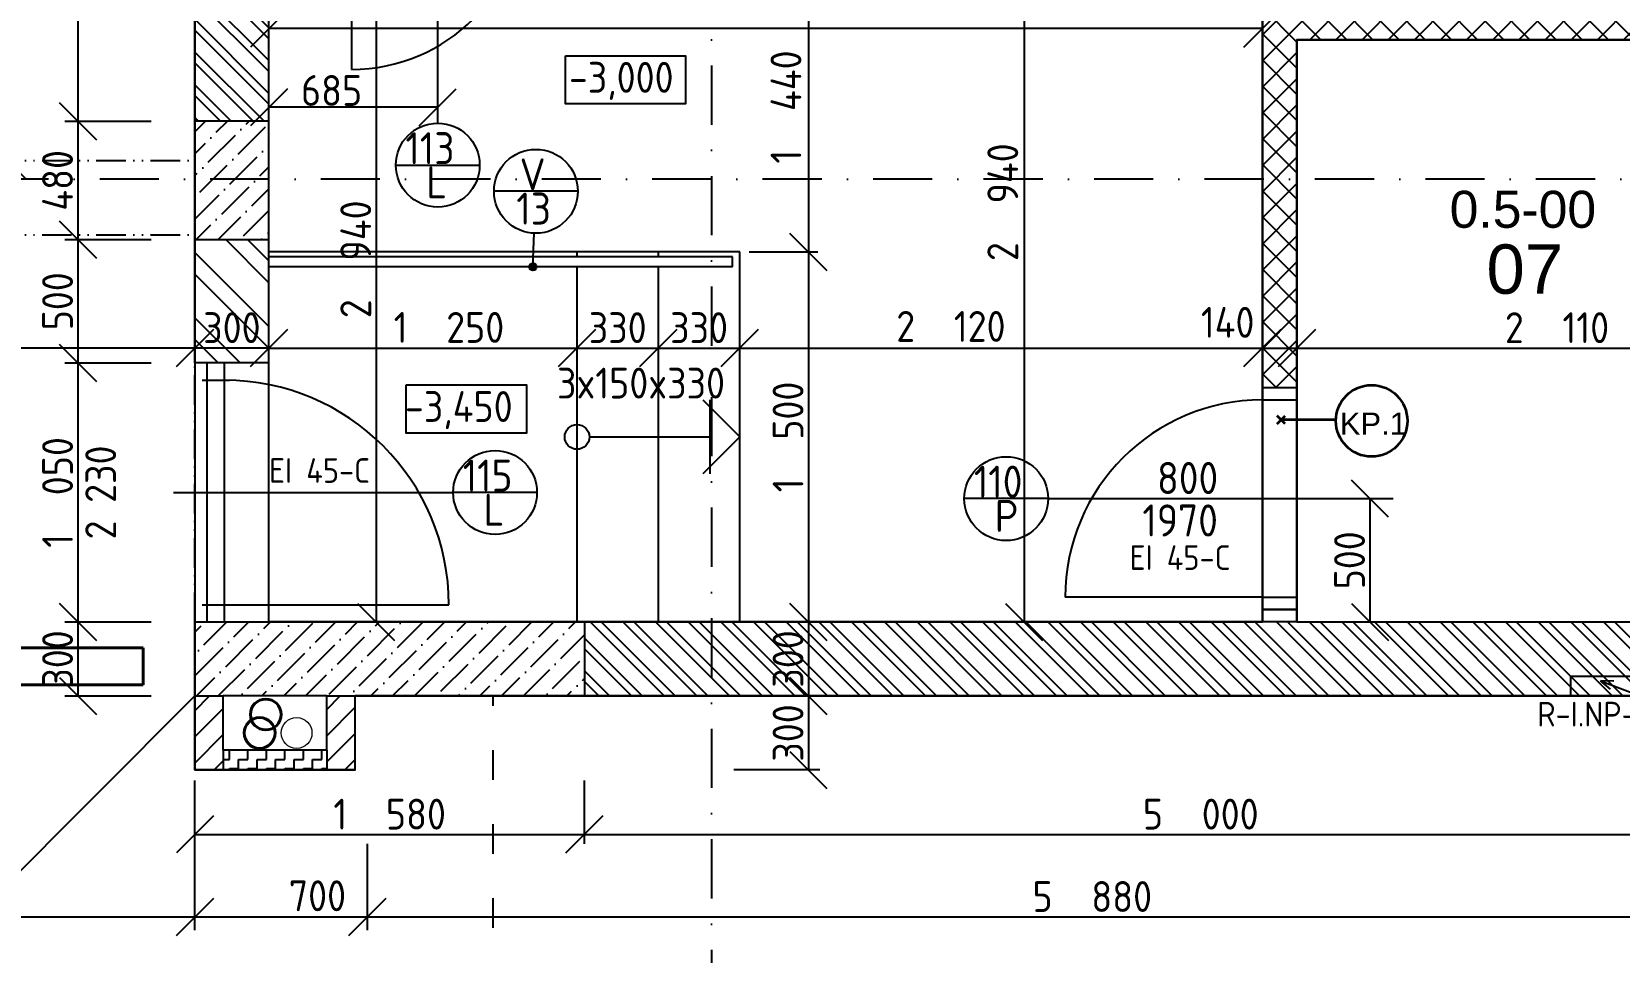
# Model space of a CAD drawing. Extents: x 4511820 to 5180432, y -1526536 to -944957.
# Drawn here: x 5148661 to 5155100, y -1380557 to -1376826 of the extents above; entities that cross this region are included whole.
import ezdxf

# ---------------------------------------------------------------- set-up
doc = ezdxf.new("R2010")
doc.units = 0
doc.header["$MEASUREMENT"] = 0
for name, pattern in [('ACAD_ISO03W100', [30, 12, -18]), ('ACAD_ISO12W100', [22, 12, -3, 0.5, -3, 0.5, -3]), ('BODKOCIARKOVANA_3', [5.6, 3, -1.3, 0, -1.3])]:
    doc.linetypes.add(name, pattern=pattern)
doc.layers.get('0').update_dxf_attribs({"linetype": 'CONTINUOUS'})
doc.layers.get('Defpoints').update_dxf_attribs({"color": 61, "linetype": 'CONTINUOUS'})
for name, color, linetype in [('DVERE', 45, 'CONTINUOUS'), ('KÓTY', 4, 'CONTINUOUS'), ('MÚRY', 1, 'CONTINUOUS'), ('OKNÁ', 143, 'CONTINUOUS'), ('osi', 253, 'CONTINUOUS'), ('Plochy', 41, 'CONTINUOUS'), ('POPIS', 7, 'CONTINUOUS'), ('POZEMOK', 7, 'CONTINUOUS'), ('TENKÁ', 7, 'CONTINUOUS'), ('ZZ-elektro', 221, 'CONTINUOUS'), ('ŠRAFY', 82, 'CONTINUOUS')]:
    doc.layers.add(name, color=color, linetype=linetype)
for name, color, linetype, lineweight in [('preklady', 74, 'CONTINUOUS', 35), ('zz-kanal-daždová', 136, 'CONTINUOUS', 40), ('zz-kanal-splaskova', 37, 'CONTINUOUS', 18)]:
    doc.layers.add(name, color=color, linetype=linetype, lineweight=lineweight)
doc.styles.add('ARIAL', font='arial.ttf')
doc.styles.add('STYLE1', font='isocp.shx')
doc.dimstyles.new('STANDARD-50', dxfattribs={"dimtxt": 125, "dimasz": 150, "dimexe": 10, "dimexo": 200, "dimgap": 20, "dimtad": 1, "dimdsep": 46, "dimlunit": 6, "dimtxsty": 'STYLE1', "dimblk1": 'OBLIQUE', "dimblk2": 'OBLIQUE', "dimsah": 1, "dimcen": 2.5, "dimse1": 1, "dimse2": 1, "dimadec": 0, "dimazin": 0, "dimtfac": 1, "dimtmove": 1, "dimatfit": 3, "dimldrblk": 'OBLIQUE', "dimfxl": 1, "dimtolj": 1, "dimtzin": 0, "dimarcsym": 0})
pattern_1 = [(45, (584112, 0), (-53.0330086, 53.0330086), [])]

# ---------------------------------------------------------------- blocks, each defined once
blk = doc.blocks.new('_OBLIQUE')
at = {"color": 0, "linetype": 'ByBlock'}
blk.add_line((-0.5, -0.5), (0.5, 0.5), dxfattribs=at)
blk = doc.blocks.new('*D21294')
at = {"layer": 'Defpoints', "color": 0}
for p in [(5154182.7, -1378718), (5154057.2, -1379218), (5154088.5, -1379218)]:
    blk.add_point(p, dxfattribs=at)
at = {"layer": 'KÓTY', "color": 0, "lineweight": -2}
blk.add_line((5154088.5, -1378718), (5154088.5, -1379218), dxfattribs=at)
at = {"layer": 'KÓTY', "color": 0, "linetype": 'ByBlock', "lineweight": -2, "xscale": 150, "yscale": 150, "zscale": 150}
for p, rotation in [((5154088.5, -1378718), 90), ((5154088.5, -1379218), 270)]:
    blk.add_blockref('_OBLIQUE', p, dxfattribs=dict(at, rotation=rotation))
at = {"layer": 'KÓTY', "color": 0, "insert": (5154006, -1378968), "char_height": 125, "attachment_point": 5, "rotation": 90, "style": 'STYLE1'}
blk.add_mtext('\\A1;500', dxfattribs=at)
blk = doc.blocks.new('*D21300')
at = {"layer": 'Defpoints', "color": 0}
for p in [(5149622.5, -1376278), (5149622.5, -1379218), (5150057.5, -1379218)]:
    blk.add_point(p, dxfattribs=at)
at = {"layer": 'KÓTY', "color": 0, "lineweight": -2}
blk.add_line((5150057.5, -1376278), (5150057.5, -1379218), dxfattribs=at)
at = {"layer": 'KÓTY', "color": 0, "linetype": 'ByBlock', "lineweight": -2, "xscale": 150, "yscale": 150, "zscale": 150}
for p, rotation in [((5150057.5, -1376278), 90), ((5150057.5, -1379218), 270)]:
    blk.add_blockref('_OBLIQUE', p, dxfattribs=dict(at, rotation=rotation))
at = {"layer": 'KÓTY', "color": 0, "insert": (5149975, -1377748), "char_height": 125, "attachment_point": 5, "rotation": 90, "style": 'STYLE1'}
blk.add_mtext('\\A1;2ﾠ940', dxfattribs=at)
blk = doc.blocks.new('*D21301')
at = {"layer": 'Defpoints', "color": 0}
for p in [(5149622.5, -1376884.3), (5150307.5, -1376884.3), (5149622.5, -1377131.5)]:
    blk.add_point(p, dxfattribs=at)
at = {"layer": 'KÓTY', "color": 0, "lineweight": -2}
blk.add_line((5150307.5, -1377131.5), (5149622.5, -1377131.5), dxfattribs=at)
at = {"layer": 'KÓTY', "color": 0, "linetype": 'ByBlock', "lineweight": -2, "xscale": 150, "yscale": 150, "zscale": 150, "rotation": 180}
blk.add_blockref('_OBLIQUE', (5149622.5, -1377131.5), dxfattribs=at)
at = {"layer": 'KÓTY', "color": 0, "linetype": 'ByBlock', "lineweight": -2, "xscale": 150, "yscale": 150, "zscale": 150}
blk.add_blockref('_OBLIQUE', (5150307.5, -1377131.5), dxfattribs=at)
at = {"layer": 'KÓTY', "color": 0, "insert": (5149877, -1377063.5), "char_height": 125, "attachment_point": 5, "style": 'STYLE1'}
blk.add_mtext('\\A1;685', dxfattribs=at)
blk = doc.blocks.new('*D21306')
at = {"layer": 'Defpoints', "color": 0}
for p in [(5152122.5, -1376278), (5152122.5, -1379218), (5152686, -1379218)]:
    blk.add_point(p, dxfattribs=at)
at = {"layer": 'KÓTY', "color": 0, "lineweight": -2}
blk.add_line((5152686, -1376278), (5152686, -1379218), dxfattribs=at)
at = {"layer": 'KÓTY', "color": 0, "linetype": 'ByBlock', "lineweight": -2, "xscale": 150, "yscale": 150, "zscale": 150}
for p, rotation in [((5152686, -1376278), 90), ((5152686, -1379218), 270)]:
    blk.add_blockref('_OBLIQUE', p, dxfattribs=dict(at, rotation=rotation))
at = {"layer": 'KÓTY', "color": 0, "insert": (5152599.5, -1377516.5), "char_height": 125, "attachment_point": 5, "rotation": 90, "style": 'STYLE1'}
blk.add_mtext('\\A1;2ﾠ940', dxfattribs=at)
blk = doc.blocks.new('*D21308')
at = {"layer": 'Defpoints', "color": 0}
for p in [(5152667.5, -1376278), (5151811, -1377718), (5152667.5, -1377718)]:
    blk.add_point(p, dxfattribs=at)
at = {"layer": 'KÓTY', "color": 0, "lineweight": -2}
blk.add_line((5151811, -1376278), (5151811, -1377718), dxfattribs=at)
at = {"layer": 'KÓTY', "color": 0, "linetype": 'ByBlock', "lineweight": -2, "xscale": 150, "yscale": 150, "zscale": 150}
for p, rotation in [((5151811, -1376278), 90), ((5151811, -1377718), 270)]:
    blk.add_blockref('_OBLIQUE', p, dxfattribs=dict(at, rotation=rotation))
at = {"layer": 'KÓTY', "color": 0, "insert": (5151720, -1377130.5), "char_height": 125, "attachment_point": 5, "rotation": 90, "style": 'STYLE1'}
blk.add_mtext('\\A1;1ﾠ440', dxfattribs=at)
blk = doc.blocks.new('*D21347')
at = {"layer": 'Defpoints', "color": 0}
for p in [(5148563.1, -1372808), (5149469.1, -1372808), (5149619.1, -1377348)]:
    blk.add_point(p, dxfattribs=at)
at = {"layer": 'KÓTY', "color": 0, "lineweight": -2}
blk.add_line((5148563.1, -1377348), (5148563.1, -1372808), dxfattribs=at)
at = {"layer": 'KÓTY', "color": 0, "linetype": 'ByBlock', "lineweight": -2, "xscale": 150, "yscale": 150, "zscale": 150}
for p, rotation in [((5148563.1, -1372808), 90), ((5148563.1, -1377348), 270)]:
    blk.add_blockref('_OBLIQUE', p, dxfattribs=dict(at, rotation=rotation))
at = {"layer": 'KÓTY', "color": 0, "insert": (5148480.6, -1375078), "char_height": 125, "attachment_point": 5, "rotation": 90, "style": 'STYLE1'}
blk.add_mtext('\\A1;4ﾠ540', dxfattribs=at)
blk = doc.blocks.new('*D21348')
at = {"layer": 'Defpoints', "color": 0}
for p in [(5149622.5, -1376812.5), (5149622.5, -1376812.5), (5153652.5, -1376812.5)]:
    blk.add_point(p, dxfattribs=at)
at = {"layer": 'KÓTY', "color": 0, "lineweight": -2}
blk.add_line((5153652.5, -1376812.5), (5149622.5, -1376812.5), dxfattribs=at)
at = {"layer": 'KÓTY', "color": 0, "linetype": 'ByBlock', "lineweight": -2, "xscale": 150, "yscale": 150, "zscale": 150, "rotation": 180}
blk.add_blockref('_OBLIQUE', (5149622.5, -1376812.5), dxfattribs=at)
at = {"layer": 'KÓTY', "color": 0, "linetype": 'ByBlock', "lineweight": -2, "xscale": 150, "yscale": 150, "zscale": 150}
blk.add_blockref('_OBLIQUE', (5153652.5, -1376812.5), dxfattribs=at)
at = {"layer": 'KÓTY', "color": 0, "insert": (5152133, -1376717.5), "char_height": 125, "attachment_point": 5, "style": 'STYLE1'}
blk.add_mtext('\\A1;4ﾠ030', dxfattribs=at)
blk = doc.blocks.new('*D21349')
at = {"layer": 'Defpoints', "color": 0}
for p in [(5153792.5, -1378107.5), (5153652.5, -1378254.5), (5153792.5, -1378254.5)]:
    blk.add_point(p, dxfattribs=at)
at = {"layer": 'KÓTY', "color": 0, "lineweight": -2}
blk.add_line((5153652.5, -1378107.5), (5153792.5, -1378107.5), dxfattribs=at)
at = {"layer": 'KÓTY', "color": 0, "linetype": 'ByBlock', "lineweight": -2, "xscale": 150, "yscale": 150, "zscale": 150, "rotation": 180}
blk.add_blockref('_OBLIQUE', (5153652.5, -1378107.5), dxfattribs=at)
at = {"layer": 'KÓTY', "color": 0, "linetype": 'ByBlock', "lineweight": -2, "xscale": 150, "yscale": 150, "zscale": 150}
blk.add_blockref('_OBLIQUE', (5153792.5, -1378107.5), dxfattribs=at)
at = {"layer": 'KÓTY', "color": 0, "insert": (5153511.5, -1378003.5), "char_height": 125, "attachment_point": 5, "style": 'STYLE1'}
blk.add_mtext('\\A1;140', dxfattribs=at)
blk = doc.blocks.new('*D21350')
at = {"layer": 'Defpoints', "color": 0}
for p in [(5153792.5, -1378107.5), (5155902.5, -1378107.5), (5155902.5, -1378107.5)]:
    blk.add_point(p, dxfattribs=at)
at = {"layer": 'KÓTY', "color": 0, "lineweight": -2}
blk.add_line((5153792.5, -1378107.5), (5155902.5, -1378107.5), dxfattribs=at)
at = {"layer": 'KÓTY', "color": 0, "linetype": 'ByBlock', "lineweight": -2, "xscale": 150, "yscale": 150, "zscale": 150, "rotation": 180}
blk.add_blockref('_OBLIQUE', (5153792.5, -1378107.5), dxfattribs=at)
at = {"layer": 'KÓTY', "color": 0, "linetype": 'ByBlock', "lineweight": -2, "xscale": 150, "yscale": 150, "zscale": 150}
blk.add_blockref('_OBLIQUE', (5155902.5, -1378107.5), dxfattribs=at)
at = {"layer": 'KÓTY', "color": 0, "insert": (5154847.5, -1378025), "char_height": 125, "attachment_point": 5, "style": 'STYLE1'}
blk.add_mtext('\\A1;2ﾠ110', dxfattribs=at)
blk = doc.blocks.new('*D21351')
at = {"layer": 'Defpoints', "color": 0}
for p in [(5149322.5, -1377718), (5149622.5, -1377718), (5149322.5, -1378107.5)]:
    blk.add_point(p, dxfattribs=at)
at = {"layer": 'KÓTY', "color": 0, "lineweight": -2}
blk.add_line((5149622.5, -1378107.5), (5149322.5, -1378107.5), dxfattribs=at)
at = {"layer": 'KÓTY', "color": 0, "linetype": 'ByBlock', "lineweight": -2, "xscale": 150, "yscale": 150, "zscale": 150, "rotation": 180}
blk.add_blockref('_OBLIQUE', (5149322.5, -1378107.5), dxfattribs=at)
at = {"layer": 'KÓTY', "color": 0, "linetype": 'ByBlock', "lineweight": -2, "xscale": 150, "yscale": 150, "zscale": 150}
blk.add_blockref('_OBLIQUE', (5149622.5, -1378107.5), dxfattribs=at)
at = {"layer": 'KÓTY', "color": 0, "insert": (5149472.5, -1378025), "char_height": 125, "attachment_point": 5, "style": 'STYLE1'}
blk.add_mtext('\\A1;300', dxfattribs=at)
blk = doc.blocks.new('*D21352')
at = {"layer": 'Defpoints', "color": 0}
for p in [(5147382.5, -1377648), (5149322.5, -1377648), (5147382.5, -1378107.5)]:
    blk.add_point(p, dxfattribs=at)
at = {"layer": 'KÓTY', "color": 0, "lineweight": -2}
blk.add_line((5149322.5, -1378107.5), (5147382.5, -1378107.5), dxfattribs=at)
at = {"layer": 'KÓTY', "color": 0, "linetype": 'ByBlock', "lineweight": -2, "xscale": 150, "yscale": 150, "zscale": 150, "rotation": 180}
blk.add_blockref('_OBLIQUE', (5147382.5, -1378107.5), dxfattribs=at)
at = {"layer": 'KÓTY', "color": 0, "linetype": 'ByBlock', "lineweight": -2, "xscale": 150, "yscale": 150, "zscale": 150}
blk.add_blockref('_OBLIQUE', (5149322.5, -1378107.5), dxfattribs=at)
at = {"layer": 'KÓTY', "color": 0, "insert": (5148352.5, -1378025), "char_height": 125, "attachment_point": 5, "style": 'STYLE1'}
blk.add_mtext('\\A1;1ﾠ940', dxfattribs=at)
blk = doc.blocks.new('*D21368')
at = {"layer": 'Defpoints', "color": 0}
for p in [(5150767.5, -1379518), (5150767.5, -1379818), (5151811, -1379818)]:
    blk.add_point(p, dxfattribs=at)
at = {"layer": 'KÓTY', "color": 0, "lineweight": -2}
blk.add_line((5151811, -1379518), (5151811, -1379818), dxfattribs=at)
at = {"layer": 'KÓTY', "color": 0, "linetype": 'ByBlock', "lineweight": -2, "xscale": 150, "yscale": 150, "zscale": 150}
for p, rotation in [((5151811, -1379518), 90), ((5151811, -1379818), 270)]:
    blk.add_blockref('_OBLIQUE', p, dxfattribs=dict(at, rotation=rotation))
at = {"layer": 'KÓTY', "color": 0, "insert": (5151728.5, -1379668), "char_height": 125, "attachment_point": 5, "rotation": 90, "style": 'STYLE1'}
blk.add_mtext('\\A1;300', dxfattribs=at)
blk = doc.blocks.new('*D21369')
at = {"layer": 'Defpoints', "color": 0}
for p in [(5151804.5, -1377718), (5151811, -1379218), (5151811, -1379218)]:
    blk.add_point(p, dxfattribs=at)
at = {"layer": 'KÓTY', "color": 0, "lineweight": -2}
blk.add_line((5151811, -1377718), (5151811, -1379218), dxfattribs=at)
at = {"layer": 'KÓTY', "color": 0, "linetype": 'ByBlock', "lineweight": -2, "xscale": 150, "yscale": 150, "zscale": 150}
for p, rotation in [((5151811, -1377718), 90), ((5151811, -1379218), 270)]:
    blk.add_blockref('_OBLIQUE', p, dxfattribs=dict(at, rotation=rotation))
at = {"layer": 'KÓTY', "color": 0, "insert": (5151728.5, -1378468), "char_height": 125, "attachment_point": 5, "rotation": 90, "style": 'STYLE1'}
blk.add_mtext('\\A1;1ﾠ500', dxfattribs=at)
blk = doc.blocks.new('*D21370')
at = {"layer": 'Defpoints', "color": 0}
for p in [(5151811, -1379218), (5151804.5, -1379518), (5151811, -1379518)]:
    blk.add_point(p, dxfattribs=at)
at = {"layer": 'KÓTY', "color": 0, "lineweight": -2}
blk.add_line((5151811, -1379218), (5151811, -1379518), dxfattribs=at)
at = {"layer": 'KÓTY', "color": 0, "linetype": 'ByBlock', "lineweight": -2, "xscale": 150, "yscale": 150, "zscale": 150}
for p, rotation in [((5151811, -1379218), 90), ((5151811, -1379518), 270)]:
    blk.add_blockref('_OBLIQUE', p, dxfattribs=dict(at, rotation=rotation))
at = {"layer": 'KÓTY', "color": 0, "insert": (5151728.5, -1379368), "char_height": 125, "attachment_point": 5, "rotation": 90, "style": 'STYLE1'}
blk.add_mtext('\\A1;300', dxfattribs=at)
blk = doc.blocks.new('*D21371')
at = {"layer": 'Defpoints', "color": 0}
for p in [(5149322.5, -1380105.5), (5150022.5, -1380105.5), (5150022.5, -1380413.5)]:
    blk.add_point(p, dxfattribs=at)
at = {"layer": 'KÓTY', "color": 0, "lineweight": -2}
blk.add_line((5149322.5, -1380413.5), (5150022.5, -1380413.5), dxfattribs=at)
at = {"layer": 'KÓTY', "color": 0, "linetype": 'ByBlock', "lineweight": -2, "xscale": 150, "yscale": 150, "zscale": 150, "rotation": 180}
blk.add_blockref('_OBLIQUE', (5149322.5, -1380413.5), dxfattribs=at)
at = {"layer": 'KÓTY', "color": 0, "linetype": 'ByBlock', "lineweight": -2, "xscale": 150, "yscale": 150, "zscale": 150}
blk.add_blockref('_OBLIQUE', (5150022.5, -1380413.5), dxfattribs=at)
at = {"layer": 'KÓTY', "color": 0, "insert": (5149819.5, -1380328), "char_height": 125, "attachment_point": 5, "style": 'STYLE1'}
blk.add_mtext('\\A1;700', dxfattribs=at)
blk = doc.blocks.new('*D21372')
at = {"layer": 'Defpoints', "color": 0}
for p in [(5155902.5, -1379845.5), (5150022.5, -1380105.5), (5155902.5, -1380413.5)]:
    blk.add_point(p, dxfattribs=at)
at = {"layer": 'KÓTY', "color": 0, "lineweight": -2}
blk.add_line((5150022.5, -1380413.5), (5155902.5, -1380413.5), dxfattribs=at)
at = {"layer": 'KÓTY', "color": 0, "linetype": 'ByBlock', "lineweight": -2, "xscale": 150, "yscale": 150, "zscale": 150, "rotation": 180}
blk.add_blockref('_OBLIQUE', (5150022.5, -1380413.5), dxfattribs=at)
at = {"layer": 'KÓTY', "color": 0, "linetype": 'ByBlock', "lineweight": -2, "xscale": 150, "yscale": 150, "zscale": 150}
blk.add_blockref('_OBLIQUE', (5155902.5, -1380413.5), dxfattribs=at)
at = {"layer": 'KÓTY', "color": 0, "insert": (5152962.5, -1380331), "char_height": 125, "attachment_point": 5, "style": 'STYLE1'}
blk.add_mtext('\\A1;5ﾠ880', dxfattribs=at)
blk = doc.blocks.new('*D21374')
at = {"layer": 'Defpoints', "color": 0}
for p in [(5149322.5, -1379518), (5149322.5, -1380413.5), (5142982.5, -1381298)]:
    blk.add_point(p, dxfattribs=at)
at = {"layer": 'KÓTY', "color": 0, "lineweight": -2}
blk.add_line((5142982.5, -1380413.5), (5149322.5, -1380413.5), dxfattribs=at)
at = {"layer": 'KÓTY', "color": 0, "linetype": 'ByBlock', "lineweight": -2, "xscale": 150, "yscale": 150, "zscale": 150, "rotation": 180}
blk.add_blockref('_OBLIQUE', (5142982.5, -1380413.5), dxfattribs=at)
at = {"layer": 'KÓTY', "color": 0, "linetype": 'ByBlock', "lineweight": -2, "xscale": 150, "yscale": 150, "zscale": 150}
blk.add_blockref('_OBLIQUE', (5149322.5, -1380413.5), dxfattribs=at)
at = {"layer": 'KÓTY', "color": 0, "insert": (5146152.5, -1380331), "char_height": 125, "attachment_point": 5, "style": 'STYLE1'}
blk.add_mtext('\\A1;6ﾠ340', dxfattribs=at)
blk = doc.blocks.new('*D21423')
at = {"layer": 'Defpoints', "color": 0}
for p in [(5149247.5, -1372938), (5148848, -1377188), (5149322.5, -1377188)]:
    blk.add_point(p, dxfattribs=at)
at = {"layer": 'KÓTY', "color": 0, "lineweight": -2}
blk.add_line((5148848, -1372938), (5148848, -1377188), dxfattribs=at)
at = {"layer": 'KÓTY', "color": 0, "linetype": 'ByBlock', "lineweight": -2, "xscale": 150, "yscale": 150, "zscale": 150}
for p, rotation in [((5148848, -1372938), 90), ((5148848, -1377188), 270)]:
    blk.add_blockref('_OBLIQUE', p, dxfattribs=dict(at, rotation=rotation))
at = {"layer": 'KÓTY', "color": 0, "insert": (5148765.5, -1375063), "char_height": 125, "attachment_point": 5, "rotation": 90, "style": 'STYLE1'}
blk.add_mtext('\\A1;4ﾠ250', dxfattribs=at)
blk = doc.blocks.new('*D21424')
at = {"layer": 'Defpoints', "color": 0}
for p in [(5149322.5, -1377188), (5148848, -1377668), (5149322.5, -1377668)]:
    blk.add_point(p, dxfattribs=at)
at = {"layer": 'KÓTY', "color": 0, "lineweight": -2}
blk.add_line((5148848, -1377188), (5148848, -1377668), dxfattribs=at)
at = {"layer": 'KÓTY', "color": 0, "linetype": 'ByBlock', "lineweight": -2, "xscale": 150, "yscale": 150, "zscale": 150}
for p, rotation in [((5148848, -1377188), 90), ((5148848, -1377668), 270)]:
    blk.add_blockref('_OBLIQUE', p, dxfattribs=dict(at, rotation=rotation))
at = {"layer": 'KÓTY', "color": 0, "insert": (5148765.5, -1377428), "char_height": 125, "attachment_point": 5, "rotation": 90, "style": 'STYLE1'}
blk.add_mtext('\\A1;480', dxfattribs=at)
blk = doc.blocks.new('*D21425')
at = {"layer": 'Defpoints', "color": 0}
for p in [(5149322.5, -1377668), (5148848, -1378168), (5149322.5, -1378168)]:
    blk.add_point(p, dxfattribs=at)
at = {"layer": 'KÓTY', "color": 0, "lineweight": -2}
blk.add_line((5148848, -1377668), (5148848, -1378168), dxfattribs=at)
at = {"layer": 'KÓTY', "color": 0, "linetype": 'ByBlock', "lineweight": -2, "xscale": 150, "yscale": 150, "zscale": 150}
for p, rotation in [((5148848, -1377668), 90), ((5148848, -1378168), 270)]:
    blk.add_blockref('_OBLIQUE', p, dxfattribs=dict(at, rotation=rotation))
at = {"layer": 'KÓTY', "color": 0, "insert": (5148765.5, -1377918), "char_height": 125, "attachment_point": 5, "rotation": 90, "style": 'STYLE1'}
blk.add_mtext('\\A1;500', dxfattribs=at)
blk = doc.blocks.new('*D21426')
at = {"layer": 'Defpoints', "color": 0}
for p in [(5149322.5, -1378168), (5148848, -1379218), (5149322.5, -1379218)]:
    blk.add_point(p, dxfattribs=at)
at = {"layer": 'KÓTY', "color": 0, "lineweight": -2}
blk.add_line((5148848, -1378168), (5148848, -1379218), dxfattribs=at)
at = {"layer": 'KÓTY', "color": 0, "linetype": 'ByBlock', "lineweight": -2, "xscale": 150, "yscale": 150, "zscale": 150}
for p, rotation in [((5148848, -1378168), 90), ((5148848, -1379218), 270)]:
    blk.add_blockref('_OBLIQUE', p, dxfattribs=dict(at, rotation=rotation))
at = {"layer": 'KÓTY', "color": 0, "insert": (5148765.5, -1378693), "char_height": 125, "attachment_point": 5, "rotation": 90, "style": 'STYLE1'}
blk.add_mtext('\\A1;1ﾠ050', dxfattribs=at)
blk = doc.blocks.new('*D21427')
at = {"layer": 'Defpoints', "color": 0}
for p in [(5149322.5, -1379218), (5148848, -1379518), (5149322.5, -1379518)]:
    blk.add_point(p, dxfattribs=at)
at = {"layer": 'KÓTY', "color": 0, "lineweight": -2}
blk.add_line((5148848, -1379218), (5148848, -1379518), dxfattribs=at)
at = {"layer": 'KÓTY', "color": 0, "linetype": 'ByBlock', "lineweight": -2, "xscale": 150, "yscale": 150, "zscale": 150}
for p, rotation in [((5148848, -1379218), 90), ((5148848, -1379518), 270)]:
    blk.add_blockref('_OBLIQUE', p, dxfattribs=dict(at, rotation=rotation))
at = {"layer": 'KÓTY', "color": 0, "insert": (5148765.5, -1379368), "char_height": 125, "attachment_point": 5, "rotation": 90, "style": 'STYLE1'}
blk.add_mtext('\\A1;300', dxfattribs=at)
blk = doc.blocks.new('*D31613')
at = {"layer": 'Defpoints', "color": 0}
for p in [(5150902.5, -1379518), (5155902.5, -1379518), (5155902.5, -1380079.5)]:
    blk.add_point(p, dxfattribs=at)
at = {"layer": 'KÓTY', "color": 0, "lineweight": -2}
blk.add_line((5150902.5, -1380079.5), (5155902.5, -1380079.5), dxfattribs=at)
at = {"layer": 'KÓTY', "color": 0, "linetype": 'ByBlock', "lineweight": -2, "xscale": 150, "yscale": 150, "zscale": 150, "rotation": 180}
blk.add_blockref('_OBLIQUE', (5150902.5, -1380079.5), dxfattribs=at)
at = {"layer": 'KÓTY', "color": 0, "linetype": 'ByBlock', "lineweight": -2, "xscale": 150, "yscale": 150, "zscale": 150}
blk.add_blockref('_OBLIQUE', (5155902.5, -1380079.5), dxfattribs=at)
at = {"layer": 'KÓTY', "color": 0, "insert": (5153402.5, -1379997), "char_height": 125, "attachment_point": 5, "style": 'STYLE1'}
blk.add_mtext('\\A1;5ﾠ000', dxfattribs=at)
blk = doc.blocks.new('*D31614')
at = {"layer": 'Defpoints', "color": 0}
for p in [(5149322.5, -1379518), (5150902.5, -1379518), (5150902.5, -1380079.5)]:
    blk.add_point(p, dxfattribs=at)
at = {"layer": 'KÓTY', "color": 0, "lineweight": -2}
blk.add_line((5149322.5, -1380079.5), (5150902.5, -1380079.5), dxfattribs=at)
at = {"layer": 'KÓTY', "color": 0, "linetype": 'ByBlock', "lineweight": -2, "xscale": 150, "yscale": 150, "zscale": 150, "rotation": 180}
blk.add_blockref('_OBLIQUE', (5149322.5, -1380079.5), dxfattribs=at)
at = {"layer": 'KÓTY', "color": 0, "linetype": 'ByBlock', "lineweight": -2, "xscale": 150, "yscale": 150, "zscale": 150}
blk.add_blockref('_OBLIQUE', (5150902.5, -1380079.5), dxfattribs=at)
at = {"layer": 'KÓTY', "color": 0, "insert": (5150112.5, -1379997), "char_height": 125, "attachment_point": 5, "style": 'STYLE1'}
blk.add_mtext('\\A1;1ﾠ580', dxfattribs=at)
blk = doc.blocks.new('*D39418')
at = {"layer": 'Defpoints', "color": 0}
for p in [(5149622.5, -1377718), (5150872.5, -1377718), (5150872.5, -1378107.5)]:
    blk.add_point(p, dxfattribs=at)
at = {"layer": 'KÓTY', "color": 0, "lineweight": -2}
blk.add_line((5149622.5, -1378107.5), (5150872.5, -1378107.5), dxfattribs=at)
at = {"layer": 'KÓTY', "color": 0, "linetype": 'ByBlock', "lineweight": -2, "xscale": 150, "yscale": 150, "zscale": 150, "rotation": 180}
blk.add_blockref('_OBLIQUE', (5149622.5, -1378107.5), dxfattribs=at)
at = {"layer": 'KÓTY', "color": 0, "linetype": 'ByBlock', "lineweight": -2, "xscale": 150, "yscale": 150, "zscale": 150}
blk.add_blockref('_OBLIQUE', (5150872.5, -1378107.5), dxfattribs=at)
at = {"layer": 'KÓTY', "color": 0, "insert": (5150353, -1378024), "char_height": 125, "attachment_point": 5, "style": 'STYLE1'}
blk.add_mtext('\\A1;1ﾠ250', dxfattribs=at)
blk = doc.blocks.new('*D39419')
at = {"layer": 'Defpoints', "color": 0}
for p in [(5150872.5, -1377718), (5151202.5, -1377718), (5151202.5, -1378107.5)]:
    blk.add_point(p, dxfattribs=at)
at = {"layer": 'KÓTY', "color": 0, "lineweight": -2}
blk.add_line((5150872.5, -1378107.5), (5151202.5, -1378107.5), dxfattribs=at)
at = {"layer": 'KÓTY', "color": 0, "linetype": 'ByBlock', "lineweight": -2, "xscale": 150, "yscale": 150, "zscale": 150, "rotation": 180}
blk.add_blockref('_OBLIQUE', (5150872.5, -1378107.5), dxfattribs=at)
at = {"layer": 'KÓTY', "color": 0, "linetype": 'ByBlock', "lineweight": -2, "xscale": 150, "yscale": 150, "zscale": 150}
blk.add_blockref('_OBLIQUE', (5151202.5, -1378107.5), dxfattribs=at)
at = {"layer": 'KÓTY', "color": 0, "insert": (5151037.5, -1378025), "char_height": 125, "attachment_point": 5, "style": 'STYLE1'}
blk.add_mtext('\\A1;330', dxfattribs=at)
blk = doc.blocks.new('*D39420')
at = {"layer": 'Defpoints', "color": 0}
for p in [(5151202.5, -1377718), (5151532.5, -1377718), (5151532.5, -1378107.5)]:
    blk.add_point(p, dxfattribs=at)
at = {"layer": 'KÓTY', "color": 0, "lineweight": -2}
blk.add_line((5151202.5, -1378107.5), (5151532.5, -1378107.5), dxfattribs=at)
at = {"layer": 'KÓTY', "color": 0, "linetype": 'ByBlock', "lineweight": -2, "xscale": 150, "yscale": 150, "zscale": 150, "rotation": 180}
blk.add_blockref('_OBLIQUE', (5151202.5, -1378107.5), dxfattribs=at)
at = {"layer": 'KÓTY', "color": 0, "linetype": 'ByBlock', "lineweight": -2, "xscale": 150, "yscale": 150, "zscale": 150}
blk.add_blockref('_OBLIQUE', (5151532.5, -1378107.5), dxfattribs=at)
at = {"layer": 'KÓTY', "color": 0, "insert": (5151367.5, -1378025), "char_height": 125, "attachment_point": 5, "style": 'STYLE1'}
blk.add_mtext('\\A1;330', dxfattribs=at)
blk = doc.blocks.new('*D39421')
at = {"layer": 'Defpoints', "color": 0}
for p in [(5153652.5, -1377518), (5151532.5, -1377718), (5153652.5, -1378107.5)]:
    blk.add_point(p, dxfattribs=at)
at = {"layer": 'KÓTY', "color": 0, "lineweight": -2}
blk.add_line((5151532.5, -1378107.5), (5153652.5, -1378107.5), dxfattribs=at)
at = {"layer": 'KÓTY', "color": 0, "linetype": 'ByBlock', "lineweight": -2, "xscale": 150, "yscale": 150, "zscale": 150, "rotation": 180}
blk.add_blockref('_OBLIQUE', (5151532.5, -1378107.5), dxfattribs=at)
at = {"layer": 'KÓTY', "color": 0, "linetype": 'ByBlock', "lineweight": -2, "xscale": 150, "yscale": 150, "zscale": 150}
blk.add_blockref('_OBLIQUE', (5153652.5, -1378107.5), dxfattribs=at)
at = {"layer": 'KÓTY', "color": 0, "insert": (5152389, -1378020), "char_height": 125, "attachment_point": 5, "style": 'STYLE1'}
blk.add_mtext('\\A1;2ﾠ120', dxfattribs=at)

msp = doc.modelspace()

# ---------------------------------------------------------------- hatches: boundary and pattern name
at = {"layer": 'TENKÁ'}
h = msp.add_hatch(color=256, dxfattribs=at)
h.dxf.hatch_style = 1
h.paths.add_polyline_path([(5150693.5, -1377793.048, 2.41421356), (5150678.5, -1377778.048, 0.41421356)])
at = {"layer": 'ŠRAFY'}
h = msp.add_hatch(dxfattribs=at)
h.set_pattern_fill('ANSI32', color=256, scale=250, angle=90)
h.paths.add_polyline_path([(5149622.5, -1376163.048), (5149622.5, -1375998.048), (5149622.5, -1375718.048), (5149622.5, -1375563.048), (5149622.5, -1375438.048), (5149622.5, -1375158.048), (5149622.5, -1374878.048), (5149622.5, -1374598.048), (5149622.5, -1374318.048), (5149622.5, -1374038.048), (5149622.5, -1372938.048), (5149322.5, -1372938.048), (5149322.5, -1377188.048), (5149622.5, -1377188.048), (5149622.5, -1376278.048)])
at = {"layer": 'ŠRAFY', "ltscale": 0.25}
h = msp.add_hatch(dxfattribs=at)
h.set_pattern_fill('ANSI37', color=256, scale=600, style=0)
h.set_pattern_definition([(45, (-2905453.58, 230700.66), (-53.0330086, 53.0330086), []), (135, (-2905453.58, 230700.66), (-53.0330086, -53.0330086), [])])
h.paths.add_polyline_path([(5153792.5, -1378268.048), (5153792.5, -1376858.048), (5155902.5, -1376858.048), (5155902.5, -1376718.048), (5153652.5, -1376718.048), (5153652.5, -1378268.048)])
h = msp.add_hatch(dxfattribs=at)
h.set_pattern_fill('ANSI36', color=256, scale=500)
h.set_pattern_definition([(45, (617562, -252049.5), (33.1456304, 121.533978), [156.25, -31.25, 0, -31.25])])
h.paths.add_polyline_path([(5149322.5, -1377668.048), (5149622.5, -1377668.048), (5149622.5, -1377188.048), (5149322.5, -1377188.048)])
at = {"layer": 'ŠRAFY'}
h = msp.add_hatch(dxfattribs=at)
h.set_pattern_fill('ANSI32', color=256, scale=500, angle=90)
h.set_pattern_definition([(135, (584112, -251523.26), (-132.5825215, -132.5825215), []), (135, (584112, -251434.87), (-132.5825215, -132.5825215), [])])
h.paths.add_polyline_path([(5149322.5, -1377668.048), (5149322.5, -1378168.048), (5149622.5, -1378168.048), (5149622.5, -1377668.048)])
h = msp.add_hatch(dxfattribs=at)
h.set_pattern_fill('ANSI36', color=256, scale=500)
h.set_pattern_definition([(45, (584112, 0), (33.1456304, 121.533978), [156.25, -31.25, 0, -31.25])])
h.paths.add_polyline_path([(5150902.5, -1379218.048), (5149622.5, -1379218.048), (5149442.497, -1379218.048), (5149372.497, -1379218.048), (5149322.5, -1379218.048), (5149322.5, -1379518.048), (5149402.5, -1379518.048), (5149942.5, -1379518.048), (5150022.5, -1379518.048), (5150902.5, -1379518.048)])
h = msp.add_hatch(dxfattribs=at)
h.set_pattern_fill('ANSI32', color=256, scale=250, angle=90)
h.paths.add_polyline_path([(5150902.5, -1379518.048), (5155902.5, -1379518.048), (5155902.5, -1379218.048), (5153792.5, -1379218.048), (5153652.5, -1379218.048), (5150902.5, -1379218.048)])
at = {"layer": 'ŠRAFY', "ltscale": 0.25}
h = msp.add_hatch(dxfattribs=at)
h.set_pattern_fill('ANSI31', color=256, scale=600, style=0)
h.set_pattern_definition(pattern_1)
h.paths.add_polyline_path([(5149437.5, -1379818.048), (5149437.5, -1379738.048), (5149437.5, -1379518.048), (5149322.5, -1379518.048), (5149322.5, -1379818.048)])
h = msp.add_hatch(dxfattribs=at)
h.set_pattern_fill('ANSI31', color=256, scale=600, style=0)
h.set_pattern_definition(pattern_1)
h.paths.add_polyline_path([(5149972.5, -1379818.048), (5149972.5, -1379518.048), (5149857.5, -1379518.048), (5149857.5, -1379738.048), (5149857.5, -1379818.048)])
h = msp.add_hatch(dxfattribs=at)
h.set_pattern_fill('ZIGZAG', color=256, scale=300, style=0)
h.set_pattern_definition([(0, (0, 0), (37.5, 37.5), [37.5, -37.5]), (90, (37.5, 0), (-37.5, 37.5), [37.5, -37.5])])
h.paths.add_polyline_path([(5149857.5, -1379818.048), (5149857.5, -1379738.048), (5149437.5, -1379738.048), (5149437.5, -1379818.048)])

# ---------------------------------------------------------------- linework, layer by layer
at = {"layer": 'DVERE', "ltscale": 0.25}
for p, q in [((5150307.5, -1377196.048), (5150307.5, -1375963.392)), ((5150137.5, -1377366.048), (5150477.5, -1377366.048)), ((5152783.256, -1378718.048), (5152443.256, -1378718.048)), ((5152780, -1378718.048), (5154182.656, -1378718.048))]:
    msp.add_line(p, q, dxfattribs=at)
at = {"layer": 'DVERE'}
for p, q in [((5149957.5, -1376278.048), (5149957.5, -1376978.048)), ((5153652.5, -1379118.048), (5153652.5, -1378318.048)), ((5153792.5, -1379118.048), (5153792.5, -1378318.048)), ((5153652.5, -1379118.048), (5152852.5, -1379118.048))]:
    msp.add_line(p, q, dxfattribs=at)
at = {"layer": 'DVERE', "ltscale": 0.25}
for centre in [(5150307.5, -1377366.048), (5152613.256, -1378718.048)]:
    msp.add_circle(centre, 170, dxfattribs=at)
at = {"layer": 'DVERE'}
for centre, radius, start, end in [((5149957.5, -1376278.048), 700, 270, 0), ((5153652.5, -1379118.048), 800, 90, 180)]:
    msp.add_arc(centre, radius, start, end, dxfattribs=at)
at = {"layer": 'KÓTY', "ltscale": 25}
for p, q in [((5148794.597, -1377188.048), (5149144.597, -1377188.048)), ((5148794.597, -1377668.048), (5149144.597, -1377668.048)), ((5148794.597, -1378168.048), (5149144.597, -1378168.048)), ((5148794.597, -1379218.048), (5149144.597, -1379218.048)), ((5148794.597, -1379518.048), (5149144.597, -1379518.048)), ((5149322.5, -1380466.903), (5149322.5, -1380116.903)), ((5150022.5, -1380466.903), (5150022.5, -1380116.903))]:
    msp.add_line(p, q, dxfattribs=at)
at = {"layer": 'KÓTY'}
for p, q in [((5151571, -1377718.048), (5151849.5, -1377718.048)), ((5149322.5, -1380116.903), (5149322.5, -1379861)), ((5150902.5, -1380116.903), (5150902.5, -1379861))]:
    msp.add_line(p, q, dxfattribs=at)
at = {"layer": 'KÓTY', "ltscale": 0.25}
msp.add_line((5151857.903, -1379818.048), (5151507.903, -1379818.048), dxfattribs=at)
at = {"layer": 'MÚRY'}
for p, q in [((5149322.5, -1378168.048), (5149322.5, -1372938.048)), ((5149622.5, -1378168.048), (5149622.5, -1376278.048)), ((5153652.5, -1378318.048), (5153652.5, -1376718.048)), ((5153792.5, -1376858.048), (5155902.5, -1376858.048)), ((5153792.5, -1378318.048), (5153792.5, -1376858.048)), ((5149622.5, -1378168.048), (5149322.5, -1378168.048)), ((5153652.5, -1378318.048), (5153792.5, -1378318.048)), ((5153652.5, -1379218.048), (5153652.5, -1379118.048)), ((5153652.5, -1379118.048), (5153792.5, -1379118.048)), ((5153792.5, -1379218.048), (5153792.5, -1379118.048)), ((5149322.5, -1379518.048), (5149322.5, -1379218.048)), ((5149322.5, -1379218.048), (5153652.5, -1379218.048)), ((5153792.5, -1379218.048), (5155902.5, -1379218.048)), ((5149322.5, -1379818.048), (5149322.5, -1379518.048)), ((5149857.5, -1379518.048), (5149437.5, -1379518.048)), ((5149437.5, -1379738.048), (5149437.5, -1379518.048)), ((5149857.5, -1379738.048), (5149857.5, -1379518.048)), ((5155902.5, -1379518.048), (5149972.5, -1379518.048)), ((5149972.5, -1379818.048), (5149972.5, -1379518.048)), ((5149857.5, -1379738.048), (5149437.5, -1379738.048)), ((5149972.5, -1379818.048), (5149322.5, -1379818.048))]:
    msp.add_line(p, q, dxfattribs=at)
at = {"layer": 'OKNÁ', "ltscale": 0.25}
for p, q in [((5149372.497, -1379218.048), (5149372.497, -1378168.048)), ((5149442.497, -1379218.048), (5149442.497, -1378168.048)), ((5149352.497, -1378238.048), (5149462.497, -1378238.048)), ((5149235.5, -1378693.048), (5150370, -1378693.048)), ((5150710, -1378693.048), (5150370, -1378693.048)), ((5149352.497, -1379148.048), (5149462.497, -1379148.048)), ((5149442.497, -1379148.048), (5150352.497, -1379148.048))]:
    msp.add_line(p, q, dxfattribs=at)
msp.add_circle((5150540, -1378693.048), 170, dxfattribs=at)
msp.add_arc((5149442.497, -1379148.048), 910, 0, 90, dxfattribs=at)
at = {"layer": 'osi', "linetype": 'BODKOCIARKOVANA_3', "ltscale": 80}
for p, q in [((5151417.5, -1371584.954), (5151417.5, -1401996.195)), ((5157242.5, -1377423.048), (5093572.5, -1377423.048))]:
    msp.add_line(p, q, dxfattribs=at)
at = {"layer": 'Plochy'}
msp.add_lwpolyline([(5136342.5, -1372808.048), (5149172.5, -1372808.048), (5149172.5, -1372938.048), (5149322.5, -1372938.048), (5149322.5, -1379818.048), (5149972.5, -1379818.048), (5149972.5, -1379518.048), (5155902.5, -1379518.048), (5155902.5, -1379558.048), (5156032.5, -1379558.048), (5156032.5, -1398998.048), (5152392.5, -1398998.048), (5152392.5, -1398298.048), (5151642.5, -1398298.048), (5151642.5, -1398698.048), (5151192.5, -1398698.048), (5151192.5, -1398948.048), (5147692.5, -1398948.048)], dxfattribs=at)
for points in [[(5149622.5, -1379218.048), (5149622.5, -1376278.048), (5152122.5, -1376278.048), (5152122.5, -1374888.048), (5153722.5, -1374888.048), (5153722.5, -1376718.048), (5153652.5, -1376718.048), (5153652.5, -1379218.048)], [(5155902.5, -1376858.048), (5153792.5, -1376858.048), (5153792.5, -1379218.048), (5155902.5, -1379218.048)]]:
    msp.add_lwpolyline(points, close=True, dxfattribs=at)
at = {"layer": 'POZEMOK'}
for p, q in [((5151502.5, -1377738.048), (5149622.5, -1377738.048)), ((5151502.5, -1377778.048), (5149622.5, -1377778.048)), ((5151502.5, -1377778.048), (5151502.5, -1377738.048)), ((5151382.5, -1378318.048), (5151532.5, -1378468.048)), ((5151412.5, -1378618.048), (5151412.5, -1378318.048)), ((5150922.5, -1378468.048), (5151412.5, -1378468.048)), ((5151532.5, -1378468.048), (5151382.5, -1378618.048))]:
    msp.add_line(p, q, dxfattribs=at)
at = {"layer": 'POZEMOK', "linetype": 'ACAD_ISO03W100', "ltscale": 10}
msp.add_line((5150532.5, -1382258.048), (5150532.5, -1379518.048), dxfattribs=at)
at = {"layer": 'POZEMOK'}
msp.add_circle((5150872.5, -1378468.048), 50, dxfattribs=at)
at = {"layer": 'POZEMOK', "linetype": 'ACAD_ISO03W100', "ltscale": 10}
msp.add_arc((5141842.5, -1386998.048), 9100, 0, 90, dxfattribs=at)
at = {"layer": 'preklady'}
for p, q in [((5153711.883, -1378414.974), (5153745.117, -1378381.74)), ((5153745.118, -1378414.975), (5153711.884, -1378381.741)), ((5153950.57, -1378398.357), (5153728.5, -1378398.357))]:
    msp.add_line(p, q, dxfattribs=at)
at = {"layer": 'preklady', "ltscale": 0.25}
msp.add_circle((5154095.5, -1378402.857), 145, dxfattribs=at)
at = {"layer": 'TENKÁ'}
for p, q in [((5149622.5, -1377188.048), (5149322.5, -1377188.048)), ((5150693.5, -1377778.048), (5150698.971, -1377642.048)), ((5149322.5, -1377668.048), (5149622.5, -1377668.048)), ((5151532.5, -1377718.048), (5149622.5, -1377718.048)), ((5150872.5, -1377738.048), (5150872.5, -1377718.048)), ((5151202.5, -1377738.048), (5151202.5, -1377718.048)), ((5151532.5, -1379218.048), (5151532.5, -1377718.048)), ((5150872.5, -1379218.048), (5150872.5, -1377778.048)), ((5151202.5, -1379218.048), (5151202.5, -1377778.048)), ((5153652.5, -1378268.048), (5153792.5, -1378268.048)), ((5153652.5, -1379168.048), (5153792.5, -1379168.048)), ((5150902.5, -1379218.048), (5150902.5, -1379518.048)), ((5153792.5, -1379218.048), (5153652.5, -1379218.048)), ((5149322.5, -1379518.048), (5149437.5, -1379518.048)), ((5149857.5, -1379518.048), (5149972.5, -1379518.048)), ((5149437.5, -1379738.048), (5149437.5, -1379818.048)), ((5149857.5, -1379738.048), (5149857.5, -1379818.048))]:
    msp.add_line(p, q, dxfattribs=at)
at = {"layer": 'TENKÁ', "linetype": 'ACAD_ISO12W100', "ltscale": 10}
for p, q in [((5147382.5, -1377348.048), (5149322.5, -1377348.048)), ((5147382.5, -1377648.048), (5149322.5, -1377648.048)), ((5149322.5, -1379218.048), (5149322.5, -1378168.048)), ((5149622.5, -1379218.048), (5149622.5, -1378168.048))]:
    msp.add_line(p, q, dxfattribs=at)
at = {"layer": 'TENKÁ', "ltscale": 0.25}
for p, q in [((5150875.805, -1377472.186), (5150535.805, -1377472.186)), ((5153792.5, -1379168.048), (5153652.5, -1379168.048))]:
    msp.add_line(p, q, dxfattribs=at)
at = {"layer": 'TENKÁ', "color": 9, "ltscale": 0.25}
msp.add_line((5145717.5, -1383123.048), (5149322.5, -1379518.048), dxfattribs=at)
at = {"layer": 'TENKÁ', "ltscale": 0.25}
for points in [[(5150825.135, -1376922.545), (5151312.749, -1376922.545), (5151312.749, -1377117.944), (5150825.135, -1377117.944)], [(5150180.117, -1378256.981), (5150667.732, -1378256.981), (5150667.732, -1378452.379), (5150180.117, -1378452.379)]]:
    msp.add_lwpolyline(points, close=True, dxfattribs=at)
msp.add_circle((5150705.805, -1377472.186), 170, dxfattribs=at)
at = {"layer": 'TENKÁ'}
msp.add_circle((5150693.5, -1377778.048), 15, dxfattribs=at)
at = {"layer": 'ZZ-elektro'}
for p, q in [((5154902.5, -1379438.048), (5154902.5, -1379518.048)), ((5154902.5, -1379438.048), (5155402.5, -1379438.048)), ((5155024.007, -1379456.647), (5155152.5, -1379504.931)), ((5155077.313, -1379457.97), (5155024.007, -1379456.647)), ((5155064.993, -1379490.756), (5155024.007, -1379456.647))]:
    msp.add_line(p, q, dxfattribs=at)
at = {"layer": 'zz-kanal-daždová'}
for p, q in [((5149112.5, -1379323.048), (5123112.5, -1379323.048)), ((5149112.5, -1379473.048), (5149112.5, -1379323.048)), ((5149112.5, -1379473.048), (5123112.5, -1379473.048))]:
    msp.add_line(p, q, dxfattribs=at)
for centre in [(5149610, -1379593.048), (5149585, -1379668.048)]:
    msp.add_circle(centre, 62.5, dxfattribs=at)
at = {"layer": 'zz-kanal-splaskova'}
msp.add_circle((5149735, -1379668.048), 62.5, dxfattribs=at)

# ---------------------------------------------------------------- texts
at = {"layer": 'DVERE', "ltscale": 0.25, "style": 'STYLE1'}
for s, p in [('113', (5150176.47, -1377362.548)), ('L', (5150260.97, -1377501.185)), ('115', (5150408.97, -1378689.548)), ('110', (5152482.226, -1378714.548)), ('L', (5150493.47, -1378828.185)), ('P', (5152566.726, -1378853.185))]:
    msp.add_text(s, height=130, dxfattribs=at).set_placement(p)
at = {"layer": 'KÓTY', "insert": (5148940.457, -1378693.048), "char_height": 125, "attachment_point": 5, "rotation": 90, "style": 'STYLE1'}
msp.add_mtext('\\A1;2 230', dxfattribs=at)
at = {"layer": 'POPIS', "lineweight": 40, "ltscale": 0.25, "style": 'ARIAL'}
for s, height, p in [('0.5-00', 150, (5154412.061, -1377620.224)), ('07', 200, (5154561.269, -1377887.579))]:
    msp.add_text(s, height=height, dxfattribs=at).set_placement(p)
at = {"layer": 'preklady', "linetype": 'Continuous', "lineweight": 20, "style": 'ARIAL'}
msp.add_text('KP.1', height=90, dxfattribs=at).set_placement((5153966.236, -1378459.113))
at = {"layer": 'TENKÁ', "ltscale": 0.25, "style": 'STYLE1'}
for s, p in [('-3,000', (5150839.524, -1377072.746)), ('-3,450', (5150174.507, -1378407.182))]:
    msp.add_text(s, height=125, dxfattribs=at).set_placement(p)
at = {"layer": 'TENKÁ', "style": 'STYLE1'}
for s, p in [('V', (5150639.775, -1377468.686)), ('13', (5150626.275, -1377607.323))]:
    msp.add_text(s, height=130, dxfattribs=at).set_placement(p)
at = {"layer": 'TENKÁ', "linetype": 'Continuous', "style": 'STYLE1'}
for s, height, p in [('3x150x330', 125, (5150791.328, -1378312.279)), ('EI 45-C', 100, (5149623.533, -1378654.081)), ('800', 130, (5153225.085, -1378699.465)), ('1970', 130, (5153165.811, -1378871.573)), ('EI 45-C', 100, (5153113.884, -1379007.061))]:
    msp.add_text(s, height=height, dxfattribs=at).set_placement(p)
at = {"layer": 'ZZ-elektro', "style": 'STYLE1'}
msp.add_text('R-I.NP- 4', height=100, dxfattribs=at).set_placement((5154767.294, -1379641.664))

# ---------------------------------------------------------------- dimensions: what is measured, and where the dimension line sits
at = {"layer": 'KÓTY'}
for base, p1, p2, picture, middle in [((5148563.097, -1372808.048), (5149619.097, -1377348.048), (5149469.097, -1372808.048), '*D21347', (5148480.554, -1375078.048)), ((5148848, -1377188.048), (5149247.5, -1372938.048), (5149322.5, -1377188.048), '*D21423', (5148765.457, -1375063.048)), ((5150057.5, -1379218.048), (5149622.5, -1376278.048), (5149622.5, -1379218.048), '*D21300', (5149974.957, -1377748.048)), ((5148848, -1377668.048), (5149322.5, -1377188.048), (5149322.5, -1377668.048), '*D21424', (5148765.5, -1377428.048)), ((5148848, -1378168.048), (5149322.5, -1377668.048), (5149322.5, -1378168.048), '*D21425', (5148765.5, -1377918.048)), ((5151811, -1379218.048), (5151804.5, -1377718.048), (5151811, -1379218.048), '*D21369', (5151728.457, -1378468.048)), ((5148848, -1379218.048), (5149322.5, -1378168.048), (5149322.5, -1379218.048), '*D21426', (5148765.457, -1378693.048)), ((5154088.5, -1379218.048), (5154182.656, -1378718.048), (5154057.156, -1379218.048), '*D21294', (5154006, -1378968.048)), ((5148848, -1379518.048), (5149322.5, -1379218.048), (5149322.5, -1379518.048), '*D21427', (5148765.5, -1379368.048)), ((5151811, -1379518.048), (5151811, -1379218.048), (5151804.5, -1379518.048), '*D21370', (5151728.5, -1379368.048)), ((5151811, -1379818.048), (5150767.5, -1379518.048), (5150767.5, -1379818.048), '*D21368', (5151728.5, -1379668.048))]:
    dim = msp.add_linear_dim(base=base, p1=p1, p2=p2, angle=90, dimstyle='STANDARD-50', dxfattribs=at)
    dim.commit()
    dim.dimension.update_dxf_attribs({"geometry": picture, "text_midpoint": middle})
for base, p1, p2, picture, middle in [((5151811, -1377718.048), (5152667.5, -1376278.048), (5152667.5, -1377718.048), '*D21308', (5151802.5, -1377130.5)), ((5152686, -1379218.048), (5152122.5, -1376278.048), (5152122.5, -1379218.048), '*D21306', (5152682, -1377516.5))]:
    dim = msp.add_linear_dim(base=base, p1=p1, p2=p2, angle=90, dimstyle='STANDARD-50', dxfattribs=at)
    dim.commit()
    dim.dimension.update_dxf_attribs({"geometry": picture, "text_midpoint": middle, "dimtype": 160})
for base, p1, p2, picture, middle in [((5149622.5, -1376812.5), (5153652.5, -1376812.5), (5149622.5, -1376812.5), '*D21348', (5152133, -1376800)), ((5149622.5, -1377131.5), (5150307.5, -1376884.266), (5149622.5, -1376884.266), '*D21301', (5149877, -1377146)), ((5153792.5, -1378107.5), (5153652.5, -1378254.5), (5153792.5, -1378254.5), '*D21349', (5153511.5, -1378086)), ((5150022.5, -1380413.5), (5149322.5, -1380105.548), (5150022.5, -1380105.548), '*D21371', (5149819.5, -1380410.5))]:
    dim = msp.add_linear_dim(base=base, p1=p1, p2=p2, dimstyle='STANDARD-50', dxfattribs=at)
    dim.commit()
    dim.dimension.update_dxf_attribs({"geometry": picture, "text_midpoint": middle, "dimtype": 160})
for base, p1, p2, picture, middle in [((5153652.5, -1378107.5), (5151532.5, -1377718.048), (5153652.5, -1377518.048), '*D39421', (5152389, -1378102.5)), ((5150872.5, -1378107.5), (5149622.5, -1377718.048), (5150872.5, -1377718.048), '*D39418', (5150353, -1378106.5))]:
    dim = msp.add_linear_dim(base=base, p1=p1, p2=p2, dimstyle='STANDARD-50', override={"dimtxsty": 'STYLE1', "dimldrblk": 'OBLIQUE'}, dxfattribs=at)
    dim.commit()
    dim.dimension.update_dxf_attribs({"geometry": picture, "text_midpoint": middle, "dimtype": 160})
for base, p1, p2, picture, middle in [((5147382.5, -1378107.5), (5149322.5, -1377648.048), (5147382.5, -1377648.048), '*D21352', (5148352.5, -1378024.957)), ((5149322.5, -1378107.5), (5149622.5, -1377718.048), (5149322.5, -1377718.048), '*D21351', (5149472.5, -1378025)), ((5155902.5, -1378107.5), (5153792.5, -1378107.5), (5155902.5, -1378107.5), '*D21350', (5154847.5, -1378024.957)), ((5149322.5, -1380413.5), (5142982.5, -1381298.048), (5149322.5, -1379518.048), '*D21374', (5146152.5, -1380330.957)), ((5155902.5, -1380413.5), (5150022.5, -1380105.548), (5155902.5, -1379845.548), '*D21372', (5152962.5, -1380330.957))]:
    dim = msp.add_linear_dim(base=base, p1=p1, p2=p2, dimstyle='STANDARD-50', dxfattribs=at)
    dim.commit()
    dim.dimension.update_dxf_attribs({"geometry": picture, "text_midpoint": middle})
for base, p1, p2, picture, middle in [((5151202.5, -1378107.5), (5150872.5, -1377718.048), (5151202.5, -1377718.048), '*D39419', (5151037.5, -1378025)), ((5151532.5, -1378107.5), (5151202.5, -1377718.048), (5151532.5, -1377718.048), '*D39420', (5151367.5, -1378025)), ((5150902.5, -1380079.5), (5149322.5, -1379518.048), (5150902.5, -1379518.048), '*D31614', (5150112.5, -1379996.957)), ((5155902.5, -1380079.5), (5150902.5, -1379518.048), (5155902.5, -1379518.048), '*D31613', (5153402.5, -1379996.957))]:
    dim = msp.add_linear_dim(base=base, p1=p1, p2=p2, dimstyle='STANDARD-50', override={"dimtxsty": 'STYLE1', "dimldrblk": 'OBLIQUE'}, dxfattribs=at)
    dim.commit()
    dim.dimension.update_dxf_attribs({"geometry": picture, "text_midpoint": middle})

doc.saveas('drawing.dxf')
